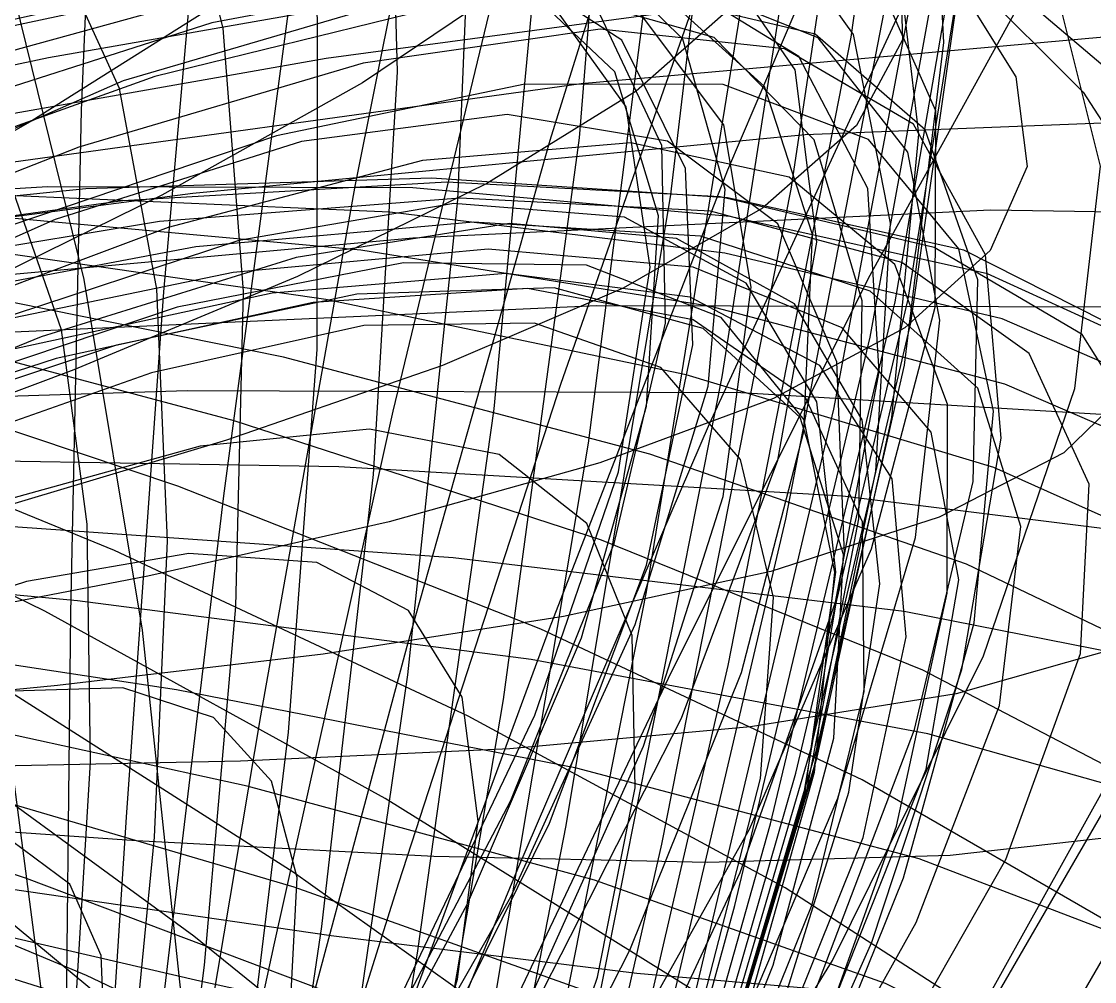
# Model space of a CAD drawing. Header units: metres. Extents: x 6 to 209, y 2 to 206.
# Drawn here: x 121.36 to 141.62, y 116.17 to 134.31 of the extents above; entities that cross this region are included whole.
import ezdxf

# ---------------------------------------------------------------- set-up
doc = ezdxf.new("R2010")
doc.units = ezdxf.units.M

msp = doc.modelspace()

# ---------------------------------------------------------------- linework, layer by layer
for points in [[(129.0956, 101.4556), (132.079, 114.9008), (134.5887, 127.5976), (136.4086, 139.2013), (137.3507, 149.4031), (137.2622, 157.9403), (136.0323, 164.6045), (133.5975, 169.2481), (129.944, 171.7892), (125.1099, 172.2131), (119.1841, 170.5728), (112.3045, 166.9859), (104.6532, 161.6303), (96.451, 154.7374), (87.9497, 146.5833), (79.4239, 137.4789), (71.1613, 127.7587), (63.4527, 117.7686), (56.5816, 107.8539), (50.8144, 98.347)], [(127.1163, 91.7818), (130.4455, 105.5275), (133.4485, 118.7661), (135.8914, 131.1371), (137.5628, 142.3086), (138.2821, 151.9881), (137.9074, 159.9318), (136.3415, 165.9527), (133.5362, 169.9262), (129.4948, 171.7935), (124.2734, 171.5632), (117.9791, 169.3103), (110.7671, 165.1727), (102.8359, 159.346), (94.4209, 152.076), (85.786, 143.6496), (77.215, 134.3844), (69.0016, 124.6173), (61.4388, 114.6926), (54.8092, 104.9493), (49.3739, 95.7097)], [(127.7255, 97.2633), (130.6337, 110.7074), (133.1576, 123.5341), (135.0807, 135.3918), (136.2103, 145.9605), (136.386, 154.9626), (135.4861, 162.1719), (133.4328, 167.4205), (130.1966, 170.604), (125.7978, 171.685), (120.3067, 170.6932), (113.8422, 167.7237), (106.5679, 162.9339), (98.6873, 156.5363), (90.4367, 148.7917), (82.0777, 139.9989), (73.8878, 130.484), (66.1511, 120.5892), (59.1478, 110.6599), (53.145, 101.0331)], [(128.3559, 95.8448), (131.7329, 109.3063), (134.6993, 122.1436), (137.0257, 134.0108), (138.5084, 144.5937), (138.9777, 153.6202), (138.3051, 160.8693), (136.4084, 166.1778), (133.2562, 169.4449), (128.8694, 170.6358), (123.3213, 169.7811), (116.736, 166.9759), (109.2842, 162.3755), (101.1782, 156.1893), (92.6645, 148.6729), (84.0155, 140.119), (75.5199, 130.8464), (67.473, 121.1887), (60.1661, 111.4827), (53.8759, 102.0558)], [(121.9795, 99.1046), (122.6848, 109.1427), (123.3445, 119.2778), (124.0459, 129.198), (124.8749, 138.5994), (125.9109, 147.1961), (127.2241, 154.7302), (128.8711, 160.9805), (130.8926, 165.7696), (133.3108, 168.9699), (136.1274, 170.5078), (139.3236, 170.3658), (142.8589, 168.5827), (146.6728, 165.2519), (150.6857, 160.5175), (154.8017, 154.5693), (158.9109, 147.6358), (162.8937, 139.9756), (166.6242, 131.868), (169.975, 123.6035), (172.8213, 115.4733), (175.0455, 107.7584), (176.5418, 100.7207)], [(121.4692, 94.7201), (122.7473, 104.8243), (123.9609, 115.1405), (125.1827, 125.3454), (126.485, 135.1199), (127.9362, 144.1602), (129.5973, 152.1879), (131.5188, 158.9598), (133.7378, 164.2758), (136.2757, 167.9857), (139.1367, 169.9945), (142.3064, 170.2647), (145.7519, 168.8179), (149.4219, 165.7333), (153.2481, 161.1448), (157.1466, 155.2361), (161.0209, 148.2334), (164.7647, 140.3981), (168.2653, 132.0163), (171.4073, 123.3895), (174.077, 114.8233), (176.1662, 106.6168), (177.5761, 99.052)], [(122.052, 103.5302), (122.1811, 113.3401), (122.2939, 123.1394), (122.4909, 132.6327), (122.869, 141.5353), (123.5172, 149.5834), (124.512, 156.5424), (125.9143, 162.2153), (127.766, 166.4486), (130.0878, 169.1375), (132.8779, 170.2294), (136.1109, 169.7248), (139.7382, 167.6774), (143.6892, 164.1911), (147.8731, 159.4168), (152.1819, 153.5461), (156.4934, 146.8044), (160.6758, 139.443), (164.5919, 131.7297), (168.1037, 123.9392), (171.0777, 116.3437), (173.3894, 109.203), (174.9282, 102.7554)], [(126.3735, 93.1343), (129.1545, 106.3677), (131.6408, 119.1212), (133.6187, 131.0421), (134.8949, 141.8052), (135.3043, 151.1229), (134.7167, 158.7552), (133.0431, 164.5171), (130.2393, 168.2843), (126.3088, 169.9974), (121.3034, 169.6627), (115.3223, 167.3521), (108.5092, 163.1996), (101.0481, 157.3961), (93.157, 150.1824), (85.081, 141.8406), (77.0837, 132.6831), (69.4382, 123.0424), (62.4174, 113.2584), (56.2845, 103.6668)], [(122.3859, 100.5275), (124.1395, 110.8588), (125.8777, 121.1905), (127.6582, 131.1936), (129.5362, 140.5508), (131.5621, 148.9672), (133.7778, 156.1807), (136.2149, 161.9708), (138.8923, 166.1661), (141.8142, 168.6499), (144.9697, 169.3643), (148.3316, 168.3117), (151.8571, 165.5547), (155.4883, 161.2131), (159.1536, 155.4603), (162.7699, 148.5158), (166.2447, 140.6384), (169.4796, 132.116), (172.373, 123.2557), (174.8238, 114.3728), (176.7351, 105.7798), (178.0176, 97.7748)], [(129.5499, 99.6542), (132.9159, 112.6446), (135.7922, 124.9092), (137.9576, 136.1211), (139.2191, 145.9881), (139.4204, 154.2622), (138.4483, 160.7472), (136.2372, 165.3049), (132.7728, 167.8593), (128.0931, 168.3981), (122.288, 166.9725), (115.4964, 163.6951), (107.9024, 158.7348), (99.7286, 152.3105), (91.2294, 144.6831), (82.6814, 136.1455), (74.3744, 127.0126), (66.601, 117.6094), (59.6464, 108.2599), (53.7778, 99.2755)], [(121.6407, 96.396), (123.8996, 106.5743), (126.1305, 116.868), (128.3754, 126.9438), (130.6754, 136.476), (133.0684, 145.158), (135.5865, 152.7129), (138.2537, 158.9027), (141.0844, 163.5368), (144.0815, 166.4783), (147.2351, 167.6488), (150.5228, 167.0307), (153.9087, 164.6676), (157.3444, 160.6628), (160.7698, 155.1752), (164.1149, 148.4135), (167.3016, 140.6288), (170.2458, 132.1055), (172.8608, 123.1509), (175.0593, 114.0848), (176.7573, 105.2275), (177.8766, 96.8889)], [(127.6799, 102.0703), (130.0799, 114.5512), (132.0644, 126.3429), (133.4428, 137.1203), (134.0485, 146.5915), (133.7462, 154.5074), (132.4379, 160.6698), (130.0669, 164.9376), (126.6215, 167.2313), (122.1355, 167.535), (116.6886, 165.8968), (110.4038, 162.4263), (103.4442, 157.2903), (96.0075, 150.7066), (88.3194, 142.9362), (80.6265, 134.2732), (73.187, 125.035), (66.2626, 115.5503), (60.1087, 106.1478), (54.9653, 97.1445)], [(130.6572, 103.0721), (133.9563, 115.4328), (136.6947, 126.9842), (138.6619, 137.4227), (139.6786, 146.4812), (139.6038, 153.9376), (138.3407, 159.6221), (135.8411, 163.422), (132.1075, 165.2847), (127.1943, 165.2194), (121.2062, 163.2954), (114.2952, 159.6391), (106.6554, 154.4295), (98.517, 147.8905), (90.1382, 140.2834), (81.7962, 131.8968), (73.7778, 123.0363), (66.3691, 114.0139), (59.8454, 105.1364), (54.4613, 96.6953)], [(123.2823, 102.4272), (125.9638, 112.5201), (128.6416, 122.5099), (131.3422, 132.0681), (134.0901, 140.8815), (136.9061, 148.6626), (139.8055, 155.1601), (142.7965, 160.1669), (145.8786, 163.5282), (149.042, 165.1458), (152.2666, 164.9821), (155.5223, 163.0608), (158.7687, 159.4662), (161.9565, 154.3398), (165.0278, 147.8756), (167.9181, 140.3125), (170.5583, 131.9262), (172.8763, 123.019), (174.7996, 113.9095), (176.258, 104.9208), (177.1857, 96.3692)], [(126.2418, 97.9956), (128.5128, 110.0191), (130.4584, 121.4975), (131.8938, 132.1118), (132.6542, 141.571), (132.6025, 149.6221), (131.6341, 156.0579), (129.6826, 160.7242), (126.7226, 163.5242), (122.7716, 164.4218), (117.8903, 163.4419), (112.1813, 160.6695), (105.786, 156.246), (98.8802, 150.3641), (91.6687, 143.2603), (84.378, 135.2066), (77.249, 126.5007), (70.5284, 117.4552), (64.46, 108.3863), (59.2762, 99.6033)], [(122.3451, 98.5446), (125.4198, 108.2851), (128.4838, 118.0366), (131.5487, 127.4731), (134.6255, 136.28), (137.7231, 144.1644), (140.8468, 150.8654), (143.9974, 156.1638), (147.1696, 159.8888), (150.3519, 161.9248), (153.5252, 162.2146), (156.6633, 160.7619), (159.7326, 157.6307), (162.6927, 152.9432), (165.4969, 146.875), (168.0938, 139.6493), (170.428, 131.5284), (172.4421, 122.8047), (174.0786, 113.7904), (175.2814, 104.8057), (175.9978, 96.1683)], [(128.0578, 93.8263), (131.6411, 105.9996), (134.8238, 117.6071), (137.3842, 128.342), (139.1253, 137.9265), (139.8832, 146.1205), (139.5334, 152.7292), (137.9964, 157.609), (135.2409, 160.672), (131.2862, 161.888), (126.2015, 161.285), (120.1043, 158.9471), (113.1571, 155.0118), (105.5613, 149.6635), (97.5514, 143.1273), (89.3859, 135.6602), (81.3392, 127.5421), (73.6915, 119.0656), (66.7189, 110.5253), (60.684, 102.208)], [(124.8635, 94.3016), (126.9708, 105.7069), (128.8372, 116.7066), (130.2863, 126.9928), (131.1586, 136.2807), (131.3174, 144.3182), (130.6549, 150.894), (129.0974, 155.8446), (126.6081, 159.0594), (123.1899, 160.4844), (118.8862, 160.1233), (113.7793, 158.0371), (107.9894, 154.3418), (101.67, 149.2033), (95.0035, 142.832), (88.195, 135.4749), (81.4653, 127.4062), (75.0436, 118.9181), (69.1591, 110.3102), (64.0332, 101.8787)], [(124.5558, 104.2861), (127.9473, 113.6615), (131.3285, 122.8384), (134.6968, 131.5057), (138.0489, 139.3699), (141.3799, 146.1654), (144.682, 151.6641), (147.9442, 155.6833), (151.1517, 158.0917), (154.2851, 158.8145), (157.3203, 157.836), (160.2288, 155.1995), (162.9776, 151.0063), (165.5299, 145.4119), (167.8458, 138.6203), (169.8828, 130.8769), (171.5975, 122.4597), (172.9465, 113.6695), (173.888, 104.8191), (174.3826, 96.2223)], [(128.9832, 96.9794), (132.4735, 108.3842), (135.499, 119.1542), (137.851, 129.0088), (139.3478, 137.6973), (139.842, 145.0073), (139.2263, 150.7713), (137.4386, 154.8712), (134.4641, 157.2423), (130.3373, 157.8744), (125.1407, 156.8118), (119.0029, 154.1505), (112.0939, 150.0347), (104.62, 144.6512), (96.8165, 138.222), (88.9397, 130.9963), (81.2576, 123.2417), (74.0411, 115.2343), (67.5539, 107.2489), (62.0432, 99.5495)], [(125.4774, 101.7704), (127.2312, 112.1527), (128.6553, 121.967), (129.5974, 130.9394), (129.9243, 138.8233), (129.5278, 145.4077), (128.329, 150.5239), (126.2827, 154.0514), (123.3793, 155.9212), (119.6461, 156.1183), (115.1472, 154.6813), (109.9818, 151.7013), (104.2816, 147.3179), (98.2063, 141.7142), (91.9385, 135.1101), (85.6777, 127.7541), (79.6336, 119.9151), (74.0183, 111.8718), (69.0396, 103.9035)], [(123.4371, 100.6213), (127.0904, 109.5047), (130.7318, 118.3014), (134.3459, 126.7084), (137.9177, 134.4362), (141.4315, 141.2189), (144.871, 146.8236), (148.2184, 151.0588), (151.4545, 153.781), (154.5581, 154.8999), (157.506, 154.3813), (160.273, 152.2485), (162.832, 148.5818), (165.1542, 143.5148), (167.2095, 137.2307), (168.9673, 129.9549), (170.3967, 121.9476), (171.4679, 113.4942), (172.1522, 104.8956), (172.4237, 96.457)], [(129.7803, 99.6472), (133.1381, 110.2218), (135.9759, 120.1107), (138.0994, 129.0603), (139.3433, 136.8477), (139.5769, 143.2878), (138.7105, 148.239), (136.6984, 151.6074), (133.5418, 153.3493), (129.2888, 153.4721), (124.0336, 152.033), (117.9132, 149.137), (111.1034, 144.9318), (103.8125, 139.6029), (96.2743, 133.3663), (88.7399, 126.4603), (81.4692, 119.1375), (74.7214, 111.6554), (68.7457, 104.2672)], [(124.0468, 98.329), (125.6631, 107.988), (127.0295, 117.2147), (128.0029, 125.75), (128.456, 133.3567), (128.2822, 139.8281), (127.4005, 144.9947), (125.7593, 148.7294), (123.3389, 150.952), (120.1528, 151.6312), (116.2483, 150.786), (111.7056, 148.484), (106.635, 144.8392), (101.174, 140.0077), (95.4828, 134.1817), (89.7391, 127.5828), (84.1316, 120.4541), (78.8541, 113.0512), (74.0983, 105.6332), (70.0473, 98.4538)], [(122.1295, 97.3571), (125.9767, 105.6596), (129.819, 113.979), (133.6294, 122.0241), (137.3814, 129.5134), (141.0493, 136.1847), (144.6078, 141.8043), (148.0321, 146.1754), (151.2978, 149.1454), (154.3808, 150.6107), (157.2573, 150.521), (159.904, 148.8809), (162.2978, 145.7496), (164.4164, 141.2391), (166.2379, 135.5101), (167.7417, 128.7665), (168.908, 121.2481), (169.7191, 113.222), (170.1589, 104.9733), (170.2139, 96.7951)], [(108.3288, 149.7611), (113.3393, 149.2964), (118.1605, 148.6164), (122.6196, 147.7355), (126.5558, 146.6686), (129.8266, 145.4306), (132.312, 144.0364), (133.9197, 142.5002), (134.5879, 140.8359), (134.2877, 139.0566), (133.0243, 137.1747), (130.8368, 135.2021), (127.7971, 133.1501), (124.007, 131.0298), (119.5953, 128.8519), (114.7126, 126.6275), (109.5268, 124.3679), (104.2167, 122.0849), (98.9656, 119.7912), (93.9556, 117.5002), (89.3601, 115.2265), (85.3388, 112.9857), (82.031, 110.7945), (79.5515, 108.6706)], [(106.962, 149.8744), (111.1253, 148.8115), (115.5677, 147.3942), (120.1354, 145.6842), (124.6676, 143.7476), (129.0023, 141.6523), (132.9824, 139.4655), (136.4606, 137.2517), (139.3053, 135.0702), (141.4053, 132.9734), (142.6732, 131.0054)], [(113.2999, 149.7602), (117.7073, 148.0316), (122.2698, 145.9638), (126.8285, 143.6379), (131.2212, 141.1374), (135.2889, 138.546), (138.8813, 135.9444), (141.8618, 133.4076)], [(125.6431, 149.5661), (128.9226, 148.4507), (131.3549, 147.1118), (132.8516, 145.5578), (133.3574, 143.799), (132.8522, 141.8475), (131.3516, 139.7175), (128.9068, 137.4252), (125.6028, 134.9888), (121.5551, 132.4285), (116.9061, 129.7664), (111.8198, 127.0263), (106.476, 124.2335), (101.0643, 121.4149), (95.7771, 118.5982), (90.8028, 115.8118), (86.319, 113.0846), (82.4864, 110.4452), (79.4432, 107.9217)], [(130.4356, 101.8317), (133.6329, 111.5545), (136.2635, 120.5575), (138.1486, 128.6139), (139.1391, 135.5278), (139.1214, 141.1401), (138.0224, 145.3336), (135.8125, 148.0362), (132.507, 149.2227), (128.1664, 148.9153), (122.8948, 147.1815), (116.8358, 144.1318), (110.1688, 139.9149), (103.102, 134.7123), (95.866, 128.7313), (88.705, 122.1975), (81.8687, 115.3468), (75.6036, 108.4167), (70.1436, 101.6385)], [(122.6847, 95.4599), (124.1475, 104.3256), (125.4307, 112.8815), (126.4022, 120.8857), (126.942, 128.1143), (126.9475, 134.3681), (126.3377, 139.4801), (125.0568, 143.3206), (123.0773, 145.8011), (120.4015, 146.8778), (117.0618, 146.5522), (113.1208, 144.8711), (108.6695, 141.9245), (103.8241, 137.8425), (98.7231, 132.7902), (93.5222, 126.962), (88.3893, 120.5741), (83.4988, 113.8576), (79.0254, 107.0493), (75.1378, 100.3842)], [(119.4729, 146.6672), (123.8377, 145.5322), (127.7323, 144.2492), (131.0145, 142.8439), (133.5628, 141.3399), (135.2806, 139.759), (136.1, 138.1197), (135.9844, 136.438), (134.9293, 134.7264), (132.9633, 132.9941), (130.1466, 131.2478), (126.5695, 129.4911), (122.3487, 127.7255), (117.6238, 125.9509)], [(124.8992, 100.3019), (124.8303, 107.9802), (124.4097, 115.5728), (123.6442, 122.8105), (122.543, 129.4359), (121.1176, 135.2128), (119.3812, 139.9347), (117.349, 143.4317), (115.038, 145.5772), (112.4669, 146.2922), (109.6559, 145.5482), (106.6268, 143.3683), (103.4029, 139.8266), (100.0089, 135.0456), (96.4711, 129.1918), (92.817, 122.4703), (89.0754, 115.1171), (85.2764, 107.3913), (81.4509, 99.5654)], [(118.184, 145.8479), (122.721, 144.2659), (127.0266, 142.5302), (130.9445, 140.6932), (134.3301, 138.8049), (137.0561, 136.9112), (139.0166, 135.0524), (140.1313, 133.262), (140.3483, 131.5664), (139.6461, 129.9834), (138.0345, 128.523), (135.5543, 127.1867), (132.2763, 125.9684), (128.2987, 124.8552), (123.7437, 123.8281), (118.7536, 122.8635)], [(130.9504, 103.5779), (133.9711, 112.4639), (136.3859, 120.6104), (138.0314, 127.8162), (138.7746, 133.9107), (138.5183, 138.759), (137.2051, 142.2659), (134.8201, 144.3788), (131.3919, 145.0882), (126.9917, 144.4281), (121.7315, 142.474), (115.7606, 139.3393), (109.2601, 135.1715), (102.437, 130.1458), (95.5171, 124.4595), (88.7369, 118.3243), (82.3353, 111.9586), (76.5454, 105.58), (71.5857, 99.398)], [(120.9905, 145.2277), (125.3044, 143.81), (129.1927, 142.2723), (132.5125, 140.6517), (135.1397, 138.9824), (136.9735, 137.2944), (137.94, 135.6132), (137.9947, 133.9586), (137.1246, 132.3452), (135.3484, 130.7817), (132.7165, 129.2713), (129.3084, 127.8121), (125.2312, 126.3978), (120.6151, 125.0183)], [(122.9328, 98.8898), (122.6765, 106.1149), (122.0862, 113.3313), (121.1782, 120.2831), (119.971, 126.723), (118.4843, 132.4204), (116.7386, 137.1704), (114.755, 140.8008), (112.5545, 143.1784), (110.158, 144.2136), (107.5859, 143.864), (104.8579, 142.1358), (101.9934, 139.0839), (99.011, 134.8099), (95.9289, 129.4588), (92.7651, 123.2139), (89.5374, 116.2902), (86.2637, 108.9275), (82.9624, 101.3813)], [(122.6907, 101.2348), (123.8731, 109.0705), (124.8158, 116.4808), (125.4076, 123.2567), (125.5511, 129.2098), (125.1673, 134.1784), (124.1984, 138.0332), (122.6112, 140.681), (120.3988, 142.0682), (117.5813, 142.1822), (114.206, 141.0513), (110.3458, 138.7441), (106.0977, 135.3665), (101.5796, 131.0577), (96.9263, 125.9854), (92.285, 120.3398), (87.8109, 114.3264), (83.6609, 108.1589), (79.9889, 102.0518)], [(128.0371, 96.3235), (131.3417, 104.9653), (134.181, 113.0605), (136.3808, 120.4074), (137.7926, 126.8289), (138.2985, 132.1773), (137.8168, 136.3396), (136.3048, 139.2402), (133.7611, 140.8428), (130.2259, 141.1516), (125.7803, 140.2099), (120.5433, 138.0985), (114.6681, 134.9322), (108.3371, 130.8552), (101.7552, 126.0357), (95.1432, 120.66), (88.7294, 114.9255), (82.7423, 109.0335), (77.4017, 103.1824)], [(141.923, 113.9915), (137.6692, 116.1358), (132.1799, 118.0873), (125.6202, 119.8619), (118.1918, 121.4863), (110.1269, 122.9958), (101.6797, 124.4325), (93.1182, 125.8428), (84.7145, 127.2755), (76.7357, 128.7783), (69.4348, 130.396), (63.0417, 132.1676), (57.7553, 134.1241), (53.7369, 136.2866), (51.1044, 138.6644)], [(128.1095, 103.6599), (132.8095, 110.2803), (136.6682, 116.5675), (139.5243, 122.3227), (141.2448, 127.373), (141.7297, 131.5772), (140.916, 134.8306), (138.7803, 137.068), (135.34, 138.2658), (130.653, 138.4419), (124.8164, 137.655), (117.9635, 136.0013), (110.2599, 133.6112), (101.8978, 130.643), (93.0904, 127.2777), (84.0647, 123.7111), (75.0544, 120.1465), (66.2923, 116.7867), (58.0029, 113.8263), (50.395, 111.4439)], [(147.6795, 138.2015), (138.5386, 137.4029), (128.0175, 135.6776), (116.3914, 133.1989), (103.971, 130.1703), (91.0928, 126.817), (78.1077, 123.3772), (65.3699, 120.0924), (53.2248, 117.1976), (41.9981, 114.9123)], [(122.8282, 100.4642), (127.6573, 106.9165), (131.8038, 113.1808), (135.1022, 119.0528), (137.4094, 124.349), (138.6106, 128.9128), (138.6234, 132.62), (137.401, 135.3823), (134.9342, 137.1504), (131.2522, 137.9153), (126.4221, 137.7079), (120.547, 136.5972), (113.7629, 134.688), (106.2343, 132.1155), (98.1496, 129.0408), (89.7142, 125.6441), (81.1449, 122.1178), (72.662, 118.6588), (64.4831, 115.4615), (56.8156, 112.7093), (49.8502, 110.5686)], [(121.2918, 98.7417), (122.3633, 105.8405), (123.2574, 112.6245), (123.872, 118.9011), (124.1164, 124.4944), (123.9147, 129.2506), (123.2089, 133.0431), (121.9623, 135.777), (120.1608, 137.3917), (117.8143, 137.8634), (114.9569, 137.2051), (111.6459, 135.4664), (107.9609, 132.7314), (104.0008, 129.1155), (99.8809, 124.7615), (95.7291, 119.834), (91.6815, 114.5138), (87.8779, 108.9914), (84.4568, 103.4604)], [(128.4696, 98.1537), (131.6412, 106.0968), (134.3042, 113.4703), (136.2973, 120.0944), (137.4855, 125.8133), (137.7654, 130.5004), (137.0692, 134.0615), (135.3679, 136.4379), (132.6725, 137.6077), (129.034, 137.5859), (124.5421, 136.4232), (119.3223, 134.2041), (113.5314, 131.043), (107.3528, 127.0802), (100.9894, 122.4764), (94.6571, 117.4067), (88.5769, 112.0547), (82.9672, 106.6057), (78.0361, 101.2399)], [(123.0151, 103.5315), (127.372, 109.7213), (131.0245, 115.657), (133.8227, 121.147), (135.6397, 126.0218), (136.3767, 130.14), (135.9668, 133.3925), (134.3773, 135.7063), (131.6115, 137.0469), (127.7094, 137.4184), (122.7458, 136.8635), (116.8291, 135.4613), (110.0977, 133.3237), (102.7156, 130.591), (94.8673, 127.4266), (86.752, 124.01), (78.5771, 120.5306), (70.5517, 117.1798), (62.8799, 114.1436), (55.7541, 111.596), (49.3493, 109.6916)], [(143.7116, 136.8766), (133.4134, 135.6505), (121.8703, 133.621), (109.3919, 130.9788), (96.318, 127.9392), (83.0076, 124.7332), (69.827, 121.5988), (57.1383, 118.7708), (45.2864, 116.472)], [(118.9253, 100.0799), (123.4384, 106.1604), (127.3803, 112.1227), (130.5956, 117.7692), (132.948, 122.9196), (134.3248, 127.4171), (134.6412, 131.1336), (133.8439, 133.9741), (131.9127, 135.8795), (128.8626, 136.8287), (124.7426, 136.8385), (119.6354, 135.9627), (113.6545, 134.2896), (106.9407, 131.9386), (99.6582, 129.0552), (91.9888, 125.8053), (84.1268, 122.3687), (76.2722, 118.9323), (68.6246, 115.6829), (61.3768, 112.7998), (54.7087, 110.4482), (48.7817, 108.7724)], [(143.6141, 103.0703), (140.7937, 106.581), (136.8887, 110.3469), (132.0577, 114.269), (126.487, 118.2352), (120.3848, 122.1232), (113.9726, 125.8051), (107.4783, 129.1519), (101.1273, 132.0378), (95.1349, 134.3451), (89.6988, 135.9684), (84.9919, 136.8182), (81.1569, 136.8253), (78.3011, 135.9428), (76.493, 134.1487), (75.7603, 131.4473), (76.0891, 127.8693), (77.4252, 123.4716), (79.6759, 118.3359), (82.7142, 112.5666), (86.3836, 106.2878), (90.504, 99.6397)], [(141.1119, 100.8035), (138.2998, 104.5334), (134.5053, 108.5591), (129.8833, 112.7673), (124.6125, 117.031), (118.8897, 121.2132), (112.9218, 125.1722), (106.9188, 128.7664), (101.0866, 131.8594), (95.6193, 134.3248), (90.6927, 136.051), (86.4583, 136.9454), (83.038, 136.9381), (80.5202, 135.9846), (78.9569, 134.0679), (78.3626, 131.1998), (78.7136, 127.4208), (79.9498, 122.7993), (81.9772, 117.43), (84.6717, 111.4311), (87.8839, 104.9407), (91.445, 98.1128)], [(135.5717, 102.8353), (131.9387, 107.0919), (127.5744, 111.5422), (122.6476, 116.0459), (117.3415, 120.4541), (111.8467, 124.6141), (106.3542, 128.375), (101.0494, 131.5928), (96.105, 134.1361), (91.675, 135.8908), (87.8901, 136.7639), (84.8526, 136.6881), (82.6336, 135.6234), (81.2707, 133.5601), (80.7671, 130.5187), (81.0919, 126.5502), (82.1818, 121.7347), (83.9438, 116.1793), (86.2591, 110.0145), (88.9879, 103.3906)], [(120.0042, 102.4512), (124.1897, 108.4137), (127.7682, 114.1906), (130.5953, 119.592), (132.5463, 124.4473), (133.5206, 128.6108), (133.4461, 131.9665), (132.2816, 134.4323), (130.0185, 135.962), (126.6822, 136.5474), (122.331, 136.2171), (117.0548, 135.036), (110.9726, 133.1019), (104.2286, 130.5418), (96.9881, 127.507), (89.4318, 124.1666), (81.7503, 120.7019), (74.1383, 117.2984), (66.788, 114.1396), (59.8831, 111.3991), (53.593, 109.2346), (48.0676, 107.7815)], [(147.2136, 102.6044), (145.7449, 105.6293), (142.9724, 108.9203), (139.0171, 112.4089), (134.0381, 116.0117), (128.2267, 119.6326), (121.7996, 123.1661), (114.991, 126.5007), (108.0438, 129.5229), (101.2018, 132.1209), (94.7002, 134.189), (88.7579, 135.6312), (83.5695, 136.3652), (79.2988, 136.3251), (76.0732, 135.4647), (73.9791, 133.7596), (73.0595, 131.2081), (73.3129, 127.8326), (74.6931, 123.6791), (77.1119, 118.8162), (80.4421, 113.3338), (84.5229, 107.3406), (89.1655, 100.9608)], [(117.0185, 98.5476), (121.4146, 104.4866), (125.3166, 110.3715), (128.5733, 116.0045), (131.0494, 121.202), (132.6302, 125.8018), (133.2262, 129.6679), (132.7764, 132.6957), (131.2508, 134.8148), (128.652, 135.9917), (125.0152, 136.2303), (120.4081, 135.5714), (114.9282, 134.0909), (108.7007, 131.8966), (101.8739, 129.1239), (94.6155, 125.9305), (87.1064, 122.4902), (79.5356, 118.9862), (72.094, 115.6044), (64.9681, 112.5258), (58.3345, 109.9197), (52.354, 107.9374), (47.1666, 106.706)], [(118.9745, 100.31), (123.1675, 106.2763), (126.818, 112.1184), (129.7812, 117.6413), (131.9296, 122.667), (133.1577, 127.0404), (133.3859, 130.6348), (132.5638, 133.3559), (130.6722, 135.145), (127.7243, 135.9809), (123.7657, 135.8799), (118.8732, 134.8951), (113.1527, 133.114), (106.7361, 130.655), (99.7773, 127.6626), (92.4472, 124.302), (84.9283, 120.7523), (77.4094, 117.2003), (70.0789, 113.8325), (63.1194, 110.8288), (56.7015, 108.3549), (50.9789, 106.5562)], [(123.6806, 103.3867), (127.512, 109.4627), (130.6961, 115.2693), (133.0994, 120.6166), (134.6084, 125.3358), (135.1348, 129.2858), (134.618, 132.3579), (133.0283, 134.4788), (130.3682, 135.6138), (126.6724, 135.7669), (122.0079, 134.9805), (116.4713, 133.334), (110.1867, 130.9397), (103.3016, 127.9389), (95.9823, 124.4964), (88.409, 120.7939), (80.7698, 117.0233), (73.2549, 113.3789), (66.0506, 110.0506), (59.3334, 107.2164), (53.2644, 105.0352), (47.9842, 103.641)], [(148.3059, 135.8159), (138.3948, 135.1299), (127.1097, 133.6092), (114.7539, 131.4278), (101.6655, 128.787), (88.2066, 125.9068), (74.7513, 123.0168), (61.6731, 120.3472), (49.3328, 118.1194)], [(121.217, 101.8922), (125.227, 107.9096), (128.6432, 113.7312), (131.3266, 119.1647), (133.1568, 124.0365), (134.0367, 128.1986), (133.8965, 131.533), (132.696, 133.9559), (130.4266, 135.4203), (127.1124, 135.9172), (122.8093, 135.476), (117.604, 134.1624), (111.6112, 132.0762), (104.9703, 129.3471), (97.8413, 126.1293), (90.3995, 122.5962), (82.83, 118.9333), (75.322, 115.3309), (68.0628, 111.9775), (61.2317, 109.0517), (54.9945, 106.7162), (49.4983, 105.111)], [(122.0634, 98.6067), (126.2611, 104.868), (129.9028, 110.9898), (132.8433, 116.7671), (134.9544, 122.0125), (136.1305, 126.5629), (136.2917, 130.2849), (135.3875, 133.0796), (133.3989, 134.8853), (130.3394, 135.6799), (126.2553, 135.481), (121.2242, 134.345), (115.3533, 132.3647), (108.7759, 129.6655), (101.6475, 126.4004), (94.1409, 122.7445), (86.4409, 118.8875), (78.7384, 115.0274), (71.2245, 111.362), (64.084, 108.082), (57.4903, 105.3636), (51.5994, 103.3612)], [(124.7824, 100.0329), (128.8234, 106.3834), (132.2514, 112.517), (134.9257, 118.2302), (136.725, 123.3398), (137.5515, 127.6896), (137.3348, 131.1551), (136.035, 133.6481), (133.6441, 135.1197), (130.1872, 135.561), (125.7218, 135.0038), (120.3364, 133.5185), (114.1483, 131.2117), (107.2997, 128.2214), (99.9537, 124.7119), (92.2887, 120.8676), (84.4936, 116.8856), (76.761, 112.9684), (69.2817, 109.3163), (62.2386, 106.1193), (55.8007, 103.5503)], [(148.5366, 102.7967), (148.7143, 105.4802), (147.436, 108.3843), (144.7699, 111.468), (140.8306, 114.6762), (135.7745, 117.9408), (129.7946, 121.1828), (123.1129, 124.3148), (115.9728, 127.2436), (108.6302, 129.8736), (101.3442, 132.11), (94.3683, 133.8623), (87.9411, 135.0474), (82.278, 135.5929), (77.564, 135.4402), (73.9466, 134.5468), (71.5316, 132.8882), (70.3789, 130.4597), (70.5011, 127.2768), (71.8631, 123.3759), (74.3837, 118.8131), (77.9388, 113.6637), (82.3662, 108.02), (87.4719, 101.9888)], [(127.366, 101.5637), (131.2132, 107.9489), (134.3937, 114.0396), (136.773, 119.6358), (138.2374, 124.5604), (138.6981, 128.6656), (138.0952, 131.8375), (136.3995, 134.0002), (133.6147, 135.1179), (129.7772, 135.1961), (124.9558, 134.2807), (119.2494, 132.4562), (112.7846, 129.8422), (105.7117, 126.5884), (98.1998, 122.8694), (90.4321, 118.8773), (82.5995, 114.8146), (74.8953, 110.8869), (67.5083, 107.2944), (60.6177, 104.2247)], [(129.6619, 103.2029), (133.2702, 109.5484), (136.1648, 115.5242), (138.2186, 120.9362), (139.327, 125.6158), (139.4113, 129.4255), (138.4227, 132.2639), (136.3435, 134.0682), (133.1888, 134.817), (129.0063, 134.53), (123.8753, 133.2674), (117.9042, 131.1267), (111.2276, 128.2395), (104.0021, 124.7658), (96.4014, 120.888), (88.611, 116.8038), (80.8223, 112.7188), (73.2266, 108.8388), (66.009, 105.3615), (59.3427, 102.4694)], [(128.8437, 99.7633), (131.8934, 107.0849), (134.3927, 113.8206), (136.1919, 119.8097), (137.1684, 124.9156), (137.2317, 129.0297), (136.3271, 132.0744), (134.438, 134.0056), (131.587, 134.8132), (127.8352, 134.5212), (123.2808, 133.1862), (118.0554, 130.8949), (112.3198, 127.7607), (106.2587, 123.9195), (100.0737, 119.5244), (93.9769, 114.7403), (88.1832, 109.7378), (82.9024, 104.6872), (78.3321, 99.7527)], [(142.2846, 117.0597), (137.2286, 119.984), (131.1618, 122.8307), (124.3084, 125.5313), (116.9171, 128.0121), (109.2533, 130.1974), (101.5886, 132.0114), (94.1918, 133.3813), (87.3192, 134.2401), (81.2054, 134.5286), (76.0553, 134.1984), (72.0368, 133.2138), (69.275, 131.5534), (67.8481, 129.2119), (67.7846, 126.2005), (69.0626, 122.5473), (71.6108, 118.2975), (75.3115, 113.5121), (80.0046, 108.2671), (85.4941, 102.6512)], [(127.5854, 98.4713), (131.5211, 104.9205), (134.8426, 111.1367), (137.413, 116.9133), (139.1145, 122.0654), (139.8526, 126.4351), (139.5602, 129.8977), (138.1997, 132.3651), (135.7652, 133.7894), (132.2831, 134.1635), (127.8116, 133.5214), (122.4393, 131.9364), (116.2824, 129.5179), (109.4818, 126.4075), (102.1983, 122.7729), (94.6075, 118.8018), (86.8951, 114.6945), (79.2499, 110.6567), (71.859, 106.8909), (64.9012, 103.5895)], [(142.7792, 134.0991), (131.9264, 133.1274), (119.8784, 131.4652), (106.9666, 129.2962), (93.5507, 126.8248), (80.0069, 124.2684), (66.7155, 121.8477), (54.0482, 119.7783), (42.3557, 118.2617)], [(120.9017, 103.2072), (121.7338, 109.3605), (122.3485, 115.1178), (122.662, 120.3166), (122.6024, 124.8124), (122.1133, 128.4835), (121.1557, 131.2353), (119.7103, 133.0032), (117.7789, 133.7548), (115.3846, 133.4905), (112.5715, 132.2438), (109.4037, 130.0797), (105.9632, 127.0923), (102.3475, 123.4012), (98.6667, 119.1477), (95.0392, 114.4891), (91.5881, 109.5933), (88.4368, 104.633), (85.7048, 99.7795)], [(143.5031, 116.5006), (138.3079, 118.4881), (131.8389, 120.2043), (124.2884, 121.681), (115.8853, 122.9624), (106.8884, 124.1034), (97.577, 125.1662), (88.2417, 126.2175), (79.174, 127.3255), (70.6569, 128.5558), (62.9548, 129.9688), (56.3044, 131.6164), (50.907, 133.539)], [(129.1732, 100.3664), (132.8112, 106.6578), (135.8005, 112.6457), (138.014, 118.1336), (139.3446, 122.9481), (139.7097, 126.9449), (139.0537, 130.0136), (137.3512, 132.0813), (134.6077, 133.1149), (130.8599, 133.1218), (126.1754, 132.1492), (120.6504, 130.2822), (114.407, 127.6401), (107.5898, 124.3715), (100.3609, 120.6491), (92.8955, 116.6623), (85.3758, 112.6107), (77.9858, 108.696), (70.905, 105.1144), (64.3034, 102.0494)], [(143.3515, 119.4549), (138.3748, 122.0537), (132.3087, 124.5077), (125.375, 126.7668), (117.8245, 128.7773), (109.9277, 130.484), (101.9653, 131.832), (94.2179, 132.7683), (86.9567, 133.2437), (80.433, 133.2154), (74.87, 132.6478), (70.455, 131.5151), (67.3322, 129.802), (65.5983, 127.5053), (65.2992, 124.6342), (66.428, 121.2113), (68.9261, 117.2721), (72.6848, 112.8649), (77.55, 108.0498), (83.3273, 102.8976)], [(146.4105, 132.5712), (136.154, 132.1664), (124.5937, 131.0611), (112.0489, 129.4186), (98.8718, 127.4246), (85.4351, 125.28), (72.1203, 123.1917), (59.3045, 121.3651), (47.3482, 119.995)], [(129.2057, 101.2522), (132.1519, 108.0384), (134.5048, 114.2257), (136.1246, 119.6706), (136.8999, 124.253), (136.7518, 127.8798), (135.6378, 130.4879), (133.5529, 132.0453), (130.5308, 132.552), (126.6428, 132.0396), (121.9952, 130.5689), (116.7266, 128.2286), (111.0025, 125.1304), (105.0097, 121.4061), (98.9502, 117.2016), (93.0338, 112.6722), (87.4706, 107.9771), (82.4639, 103.2733)], [(144.0218, 121.7491), (139.202, 124.0533), (133.2248, 126.1357), (126.3067, 127.9634), (118.696, 129.5024), (110.6644, 130.7183), (102.4974, 131.5772), (94.4839, 132.0471), (86.906, 132.0987), (80.0291, 131.7068), (74.0922, 130.8517), (69.2999, 129.5196), (65.8149, 127.7041), (63.7522, 125.4068), (63.1756, 122.6379), (64.0947, 119.4167), (66.4654, 115.7713), (70.1914, 111.739), (75.1273, 107.3657), (81.0845, 102.7048)], [(136.6169, 103.0219), (136.9884, 105.1045), (136.2137, 107.2627), (134.3105, 109.4759), (131.3365, 111.7268), (127.3865, 114.0009), (122.5897, 116.2871), (117.1051, 118.5769), (111.116, 120.8648), (104.8238, 123.1474), (98.4407, 125.4229), (92.1824, 127.6908), (86.2605, 129.9508), (80.8753, 132.2023)], [(130.1395, 102.3114), (133.4286, 108.3348), (136.0479, 113.9936), (137.8818, 119.1047), (138.8356, 123.5091), (138.839, 127.0781), (137.8489, 129.7172), (135.8515, 131.3694), (132.863, 132.0163), (128.9294, 131.679), (124.1258, 130.4167), (118.5538, 128.3238), (112.3389, 125.5264), (105.6264, 122.1776), (98.5769, 118.4508), (91.3616, 114.5338), (84.1565, 110.6212), (77.1372, 106.9071), (70.4732, 103.5777)], [(127.4144, 100.7885), (132.9941, 106.1534), (137.672, 111.1533), (141.2572, 115.7095), (143.5982, 119.7554), (144.589, 123.2376), (144.1727, 126.1171), (142.3441, 128.3698), (139.1497, 129.9868), (134.6864, 130.9736), (129.0983, 131.3498), (122.5718, 131.1473), (115.3287, 130.4093), (107.6189, 129.1879), (99.7112, 127.5421), (91.8842, 125.536), (84.416, 123.2357), (77.5748, 120.7076), (71.6088, 118.0159), (66.7377, 115.2206), (63.1446, 112.376), (60.9696, 109.5287), (60.3043, 106.7169), (61.1886, 103.9695)], [(143.1854, 127.903), (139.5969, 129.5422), (134.7302, 130.6243), (128.7477, 131.1638), (121.8529, 131.1852), (114.2837, 130.7214), (106.3038, 129.8122), (98.1932, 128.5024), (90.2388, 126.8408), (82.7235, 124.8775), (75.9168, 122.6629), (70.0648, 120.2459), (65.3815, 117.6725), (62.0411, 114.9842), (60.1717, 112.2177), (59.8509, 109.4036), (61.1024, 106.5662), (63.8953, 103.7233)], [(125.609, 99.2138), (131.0232, 104.8936), (135.6422, 110.1993), (139.2717, 115.039), (141.7535, 119.3339), (142.9715, 123.0203), (142.8558, 126.0507), (141.3857, 128.395), (138.5907, 130.0408), (134.5495, 130.993), (129.3873, 131.2729), (123.2722, 130.9175), (116.4085, 129.9768), (109.0301, 128.5125), (101.3924, 126.5951), (93.763, 124.3012), (86.4121, 121.7107), (79.6036, 118.9042), (73.5848, 115.9599), (68.5782, 112.9514), (64.7732, 109.9451), (62.3194, 106.9983), (61.3209, 104.1576)], [(144.305, 123.8309), (139.7133, 125.8845), (133.9103, 127.6327), (127.1027, 129.0585), (119.5329, 130.1459), (111.4697, 130.8804), (103.199, 131.249), (95.0137, 131.2408), (87.2031, 130.847), (80.0429, 130.0617), (73.7851, 128.8819), (68.6493, 127.3085), (64.8147, 125.3461), (62.414, 123.0038), (61.5287, 120.2951), (62.1858, 117.2386), (64.3574, 113.8578), (67.9616, 110.1812), (72.865, 106.2423), (78.8882, 102.079)], [(143.8361, 126.9738), (139.8735, 128.692), (134.6386, 129.9334), (128.3108, 130.705), (121.1092, 131.0206), (113.2854, 130.8999), (105.114, 130.3673), (96.8831, 129.4512), (88.8844, 128.1825), (81.4023, 126.5937), (74.704, 124.7179), (69.0302, 122.5878), (64.5862, 120.2349), (61.5348, 117.6889), (59.99, 114.977), (60.0134, 112.1237), (61.6119, 109.1508), (64.7366, 106.0771), (69.2856, 102.9188)], [(144.2285, 125.5993), (139.9267, 127.4558), (134.3749, 128.9207), (127.7675, 129.9903), (120.3368, 130.6648), (112.3447, 130.9479), (104.0735, 130.8464), (95.8159, 130.3696), (87.8641, 129.5292), (80.5004, 128.3387), (73.9862, 126.8132), (68.5532, 124.9691), (64.3951, 122.8239), (61.6606, 120.3962), (60.4481, 117.7054), (60.8022, 114.772), (62.7122, 111.6173), (66.1122, 108.2636), (70.8837, 104.7344), (76.8592, 101.0544)], [(129.2126, 103.2824), (133.7289, 108.85), (137.3603, 113.9445), (139.9438, 118.4757), (141.3554, 122.3692), (141.514, 125.5685), (140.385, 128.0363), (137.9818, 129.7551), (134.3654, 130.7269), (129.6426, 130.9728), (123.9626, 130.5315), (117.5115, 129.4577), (110.5063, 127.8195), (103.1869, 125.6959), (95.8081, 123.1735), (88.6302, 120.3437), (81.91, 117.2993), (75.8917, 114.1308), (70.798, 110.9243), (66.8222, 107.7576), (64.1211, 104.6988), (62.8093, 101.8036)], [(149.1718, 130.5902), (139.6561, 130.7456), (128.748, 130.2113), (116.7503, 129.1282), (104.0019, 127.6607), (90.8667, 125.9896), (77.7218, 124.3048), (64.9442, 122.7968), (52.8987, 121.6498), (41.9259, 121.0328)], [(144.6586, 119.1044), (138.4681, 120.8535), (130.9812, 122.2565), (122.418, 123.3632), (113.0351, 124.2386), (103.1175, 124.9587), (92.9688, 125.6076), (82.9008, 126.2736), (73.2227, 127.0446), (64.2309, 128.0042), (56.1989, 129.2282), (49.3674, 130.7799)], [(129.6097, 102.7114), (132.4748, 109.0483), (134.6998, 114.7749), (136.1533, 119.7621), (136.7339, 123.9043), (136.3736, 127.1219), (135.0409, 129.3641), (132.7425, 130.6096), (129.5229, 130.8667), (125.4637, 130.1732), (120.6807, 128.594), (115.3198, 126.2185), (109.5525, 123.1573), (103.5698, 119.5379), (97.5754, 115.5), (91.7786, 111.1905), (86.387, 106.7581), (81.5992, 102.3484)], [(127.6142, 101.4198), (131.997, 107.2089), (135.597, 112.5308), (138.2487, 117.2843), (139.8217, 121.3847), (140.2255, 124.7662), (139.4133, 127.3835), (137.3835, 129.2127), (134.1807, 130.2514), (129.8939, 130.5182), (124.6538, 130.0516), (118.6283, 128.9081), (112.0168, 127.1598), (105.0434, 124.8915), (97.9485, 122.1975), (90.9812, 119.1783), (84.3898, 115.9365), (78.4132, 112.5738), (73.2724, 109.1869), (69.1625, 105.8648), (66.2456, 102.6856)], [(130.4093, 104.2129), (133.3081, 109.8603), (135.5315, 115.095), (136.977, 119.75), (137.5631, 123.6833), (137.2324, 126.7834), (135.9542, 128.9727), (133.7256, 130.2099), (130.5723, 130.4909), (126.548, 129.849), (121.7329, 128.3528), (116.2317, 126.1035), (110.1699, 123.231), (103.6906, 119.8884), (96.9497, 116.2466), (90.111, 112.4871), (83.3411, 108.7959), (76.8042, 105.3556), (70.657, 102.339)], [(142.1819, 109.2806), (140.081, 111.6156), (136.6958, 113.8422), (132.1247, 115.955), (126.5071, 117.9571), (120.0187, 119.86), (112.8658, 121.6818), (105.2776, 123.4466), (97.4992, 125.1824), (89.7823, 126.9193), (82.3771, 128.6881), (75.5232, 130.5179)], [(138.6009, 102.5808), (139.6805, 104.8364), (139.5272, 107.111), (138.1329, 109.3804), (135.5323, 111.6258), (131.8022, 113.8346), (127.0584, 115.9999), (121.4523, 118.1205), (115.1656, 120.2003), (108.4039, 122.2473), (101.3895, 124.2728), (94.3541, 126.2903), (87.5303, 128.3142), (81.1438, 130.3584)], [(126.2566, 99.4016), (130.4891, 105.3817), (134.0359, 110.9105), (136.7301, 115.8765), (138.4367, 120.1852), (139.0571, 123.7613), (138.5336, 126.5509), (136.8515, 128.5229), (134.04, 129.6691), (130.1713, 130.0041), (125.3586, 129.5642), (119.7523, 128.4058), (113.5344, 126.6026), (106.9131, 124.2432), (100.1144, 121.4274), (93.3754, 118.2625), (86.935, 114.8595), (81.0258, 111.3291), (75.8656, 107.7779), (71.65, 104.3048), (68.545, 100.9978)], [(130.1129, 104.2118), (132.9196, 110.178), (135.033, 115.5224), (136.3294, 120.1287), (136.716, 123.9037), (136.135, 126.7797), (134.566, 128.7164), (132.0271, 129.7016), (128.5744, 129.7512), (124.3003, 128.9083), (119.331, 127.2408), (113.8217, 124.8391), (107.9513, 121.8124), (101.9166, 118.2845), (95.9252, 114.3894), (90.1879, 110.2665), (84.9118, 106.0554), (80.2926, 101.8913)], [(129.2248, 103.4637), (132.7087, 109.1912), (135.4295, 114.3696), (137.2484, 118.8944), (138.06, 122.6807), (137.797, 125.666), (136.4327, 127.8109), (133.9823, 129.1006), (130.5027, 129.5443), (126.0908, 129.1748), (120.8802, 128.0466), (115.037, 126.2336), (108.7537, 123.8262), (102.2428, 120.928), (95.7293, 117.6514), (89.4426, 114.1144), (83.6087, 110.4355), (78.4419, 106.73), (74.1372, 103.1062)], [(128.2006, 101.5293), (131.624, 107.4643), (134.366, 112.8687), (136.2843, 117.6282), (137.2674, 121.6484), (137.2392, 124.857), (136.1623, 127.2063), (134.0389, 128.6737), (130.9121, 129.2622), (126.8637, 128.9999), (122.0123, 127.9382), (116.5089, 126.15), (110.5321, 123.7262), (104.2814, 120.7728), (97.971, 117.4067), (91.8214, 113.7513), (86.0525, 109.9324), (80.8751, 106.0733), (76.4836, 102.2911)], [(127.3933, 99.624), (130.7692, 105.7942), (133.5369, 111.4552), (135.5505, 116.4825), (136.6926, 120.7714), (136.8787, 124.2395), (136.0612, 126.8296), (134.2306, 128.5109), (131.417, 129.2791), (127.6889, 129.1567), (123.151, 128.1912), (117.9412, 126.4534), (112.2253, 124.0342), (106.1919, 121.0413), (100.0453, 117.5951), (93.9989, 113.8244), (88.2673, 109.8615), (83.0585, 105.8379), (78.5671, 101.8794)], [(142.3372, 128.9126), (132.2222, 128.9388), (120.9313, 128.4239), (108.7858, 127.5093), (96.1356, 126.3534), (83.3476, 125.1256), (70.7934, 123.9986), (58.8367, 123.1417), (47.8214, 122.7131)], [(126.909, 100.5201), (129.9485, 105.9692), (132.4295, 111.1425), (134.2463, 115.8709), (135.3105, 120.0056), (135.5543, 123.4238), (134.9334, 126.032), (133.4285, 127.7696), (131.0469, 128.6104), (127.8218, 128.5634), (123.8124, 127.6715), (119.1017, 126.0104), (113.7942, 123.6846), (108.0128, 120.8239), (101.8949, 117.5778), (95.5883, 114.1102), (89.2462, 110.5927), (83.0228, 107.1985), (77.0682, 104.0954)], [(145.2343, 121.7376), (138.0209, 123.1646), (129.5076, 124.1776), (119.9423, 124.8472), (109.6086, 125.2605), (98.8166, 125.5168), (87.8921, 125.723), (77.1656, 125.989), (66.9615, 126.4227), (57.5864, 127.1251), (49.3193, 128.1857)], [(142.5045, 127.5818), (141.039, 126.1625), (138.6852, 124.944), (135.5055, 123.9176), (131.5903, 123.0647), (127.055, 122.3581), (122.0366, 121.7639), (116.6882, 121.2428), (111.1748, 120.7523), (105.6669, 120.2487), (100.335, 119.6892), (95.3437, 119.0339), (90.8461, 118.2479), (86.9787, 117.3028), (83.8563, 116.1783), (81.5689, 114.8634), (80.1779, 113.357), (79.7145, 111.6685), (80.1786, 109.8177), (81.539, 107.8344), (83.7347, 105.7576), (86.6767, 103.6343)], [(144.1497, 126.7393), (134.9382, 127.2919), (124.4864, 127.33), (113.0938, 126.9708), (101.0916, 126.349), (88.8319, 125.6115), (76.6753, 124.9103), (64.9791, 124.397), (54.0856, 124.2155), (44.3098, 124.4958)], [(126.1703, 102.5527), (128.7677, 107.4812), (130.82, 112.0992), (132.2364, 116.2577), (132.943, 119.8285), (132.8859, 122.7083), (132.0332, 124.822), (130.3761, 126.1256), (127.9299, 126.6065), (124.734, 126.2845), (120.8501, 125.21), (116.3613, 123.462), (111.369, 121.145), (105.9901, 118.3848), (100.3535, 115.3233), (94.5954, 112.1135), (88.8558, 108.9133), (83.2739, 105.8797), (77.9832, 103.1626)], [(145.0974, 124.3149), (136.8652, 125.3397), (127.3514, 125.8933), (116.8306, 126.0689), (105.6118, 125.9773), (94.0275, 125.7415), (82.423, 125.4914), (71.1445, 125.3585), (60.5272, 125.4694), (50.8844, 125.9409)], [(146.4374, 109.4433), (141.0213, 110.5401), (134.9836, 112.09), (128.4802, 113.9774), (121.682, 116.0739), (114.7698, 118.2435), (107.9283, 120.3476), (101.3401, 122.2512), (95.1795, 123.8276), (89.6073, 124.9634), (84.7651, 125.5633), (80.7713, 125.5538), (77.7168, 124.8861), (75.6626, 123.5382), (74.6379, 121.5161), (74.6394, 118.8536), (75.6319, 115.6118), (77.5496, 111.8768), (80.2989, 107.7567), (83.7617, 103.3785)], [(122.2027, 99.8145), (124.7762, 104.3315), (126.9224, 108.6632), (128.5527, 112.6667), (129.5917, 116.2151), (129.9804, 119.2013), (129.6777, 121.5419), (128.6632, 123.1797), (126.9369, 124.0855), (124.5206, 124.2588), (121.4568, 123.7274), (117.8075, 122.5459), (113.6529, 120.7935), (109.0885, 118.5708), (104.2222, 115.9958), (99.171, 113.1992), (94.0575, 110.3194), (89.0059, 107.4975), (84.1378, 104.8715), (79.5692, 102.5715)], [(142.3037, 112.8759), (136.9534, 113.6627), (131.0404, 114.7979), (124.7237, 116.1802), (118.1756, 117.699), (111.5761, 119.2388), (105.1073, 120.6836), (98.9466, 121.9219), (93.262, 122.8511), (88.2054, 123.3814), (83.9086, 123.4398), (80.4785, 122.9727), (77.9939, 121.9484), (76.5031, 120.3588), (76.0221, 118.2194), (76.5352, 115.5696), (77.9949, 112.4713), (80.3245, 109.0068), (83.4206, 105.2764), (87.1572, 101.3945)], [(142.1078, 122.4873), (139.0038, 121.608), (135.1235, 120.9806), (130.5763, 120.5705), (125.4941, 120.3338), (120.0272, 120.219), (114.3389, 120.1693), (108.5999, 120.1255), (102.9832, 120.0286), (97.6572, 119.8222), (92.7811, 119.4552), (88.4985, 118.8839), (84.9335, 118.0743), (82.1856, 117.0037), (80.3273, 115.6615), (79.401, 114.0506), (79.4182, 112.187), (80.359, 110.1), (82.1729, 107.831), (84.7811, 105.4327), (88.0789, 102.9672)], [(142.8532, 115.744), (138.2367, 115.8655), (132.9737, 116.3214), (127.2085, 117.0356), (121.102, 117.922), (114.8265, 118.8875), (108.5602, 119.8367), (102.4808, 120.6749), (96.7602, 121.3129), (91.5584, 121.6699), (87.0181, 121.6774), (83.2604, 121.2817), (80.3806, 120.4464), (78.4449, 119.1541), (77.489, 117.4072), (77.5167, 115.2282), (78.4997, 112.6593), (80.3797, 109.7609), (83.0699, 106.6098), (86.4583, 103.2966)], [(120.7007, 101.8756), (122.8039, 105.767), (124.508, 109.4504), (125.7403, 112.8061), (126.441, 115.7295), (126.5646, 118.1348), (126.0825, 119.9578), (124.9836, 121.1578), (123.2753, 121.7184), (120.9832, 121.6486), (118.1506, 120.9812), (114.8373, 119.7718), (111.1176, 118.0964), (107.0782, 116.0481), (102.8157, 113.7336), (98.4329, 111.2691), (94.0364, 108.7758), (89.7325, 106.3752), (85.6245, 104.1846)], [(142.7513, 118.9886), (138.8897, 118.5542), (134.311, 118.4204), (129.1425, 118.5336), (123.5316, 118.8299), (117.6404, 119.238), (111.6406, 119.6824), (105.7077, 120.0862), (100.015, 120.3749), (94.7277, 120.4793), (89.9977, 120.3384), (85.9583, 119.9021), (82.7197, 119.1336), (80.3654, 118.0107), (78.9498, 116.5274), (78.4961, 114.694), (78.9959, 112.5375), (80.4099, 110.1006), (82.6691, 107.4406), (85.6774, 104.6271), (89.3155, 101.7406)], [(128.5731, 99.9354), (133.8823, 106.9204), (138.3614, 113.6397), (141.8287, 119.8781)], [(118.7185, 103.5694), (120.3645, 106.7942), (121.6528, 109.8053), (122.5268, 112.5064), (122.9409, 114.8155), (122.8625, 116.667), (122.2734, 118.0142), (121.1705, 118.8308), (119.5659, 119.111), (117.4868, 118.8702), (114.975, 118.1431), (112.0852, 116.9833), (108.8836, 115.4599), (105.446, 113.6555), (101.855, 111.6629), (98.1977, 109.581), (94.563, 107.5116), (91.0386, 105.555), (87.7084, 103.8068)]]:
    msp.add_lwpolyline(points)

doc.saveas('drawing.dxf')
